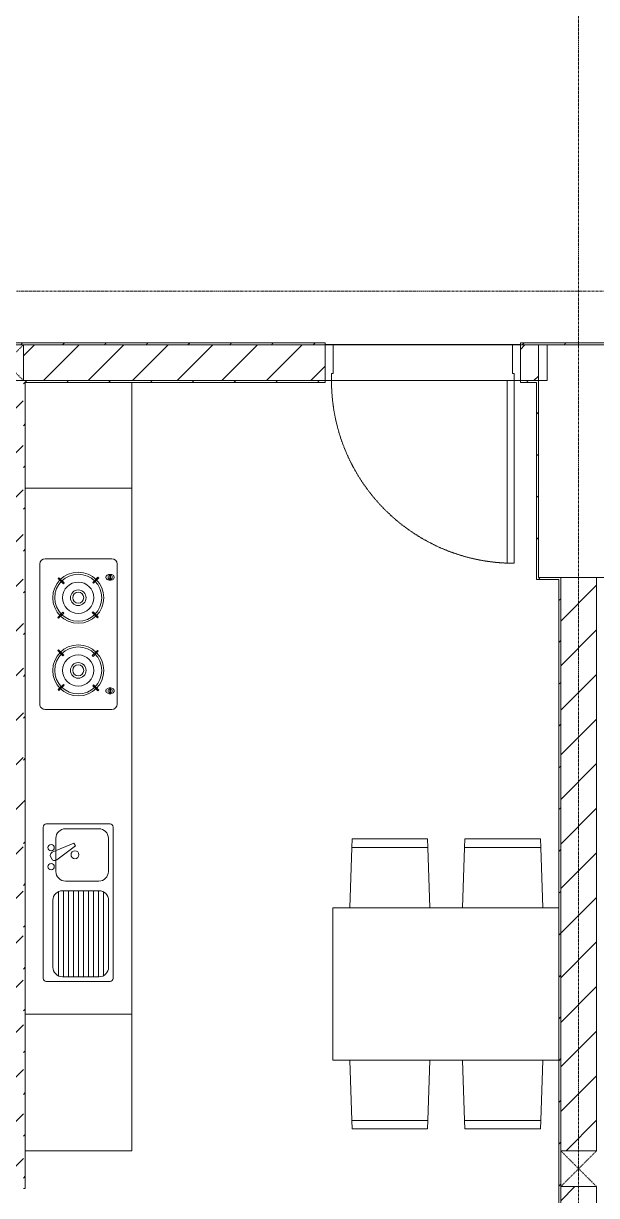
# Model space of a CAD drawing. Header units: millimetres. Extents: x 5357 to 201988, y -16345 to 109895.
# Drawn here: x 49653 to 52853, y 28787 to 35331 of the extents above; entities that cross this region are included whole.
import ezdxf

# ---------------------------------------------------------------- set-up
doc = ezdxf.new("R2010")
doc.units = ezdxf.units.MM
for name, pattern in [('Dash', [6, 3, -3]), ('Dash - Tight', [4.5, 3, -1.5]), ('Grid Line', [22.225, 12.7, -3.175, 3.175, -3.175])]:
    doc.linetypes.add(name, pattern=pattern)
for name, color, linetype, lineweight in [('0-1', 7, 'Continuous', 5), ('A-DETL-GENF-3', 92, 'Dash - Tight', 9), ('A-DOOR', 31, 'Continuous', 9), ('A-DOOR-FRAM', 31, 'Continuous', 9), ('A-FLOR', 192, 'Continuous', 9), ('A-FLOR-1', 10, 'Continuous', 9), ('A-FLOR-2', 53, 'Continuous', 9), ('A-WALL', 113, 'Continuous', 9), ('A-WALL-4', 113, 'Continuous', 18), ('A-WALL-PATT-1', 10, 'Continuous', 9), ('A-WALL-PATT-2', 53, 'Continuous', 9), ('A-WALL-PATT-3', 111, 'Continuous', 9), ('I-FURN', 30, 'Continuous', 9), ('I-FURN-1', 53, 'Continuous', 9), ('I-WALL-1', 9, 'Continuous', 18), ('I-WALL-3', 2, 'Continuous', 18), ('S-COLS', 52, 'Continuous', 9), ('S-COLS-2', 9, 'Continuous', 18), ('S-COLS-5', 52, 'Continuous', 18), ('S-COLS-6', 52, 'Dash', 9), ('S-COLS-HDLN', 52, 'Dash', 9), ('S-GRID-1', 1, 'Grid Line', 9)]:
    doc.layers.add(name, color=color, linetype=linetype, lineweight=lineweight)
pattern_1 = [(45, (0, 0), (-124.4508, 124.4508), [])]
pattern_2 = [(45, (0, 0), (-116.6726, 116.6726), [])]

# ---------------------------------------------------------------- blocks, each defined once
blk = doc.blocks.new('NCV_TKTC_KET CAU_rvt-1-TKCS_MB SÂN ĐƯỜNG NỘI BỘ')
at = {"layer": 'A-FLOR-1'}
for p, q in [((51337.6, 33537.4), (52427.6, 33537.4)), ((52427.6, 33537.4), (51337.6, 33537.4))]:
    blk.add_line(p, q, dxfattribs=at)
at = {"layer": 'S-COLS-2'}
for p, q in [((52977.6, 33536.9), (52527.6, 33536.9)), ((52527.6, 33536.9), (52527.6, 32236.9)), ((52527.6, 32236.9), (52977.6, 32236.9))]:
    blk.add_line(p, q, dxfattribs=at)
blk = doc.blocks.new('HE BEP A - HE BEP A-V30-TKCS_MB SÂN ĐƯỜNG NỘI BỘ')
at = {"layer": 'I-FURN'}
for p, q in [((3.5, 605.3), (3.5, 11)), ((765.9, 11), (765.9, 605.3)), ((765.9, 11), (765.9, 605.3)), ((3703.5, 605.3), (3703.5, 11)), ((3279.1, 524.2), (2497.5, 524.2)), ((948.4, 131.7), (948.4, 487.8)), ((965.9, 505.3), (1810.5, 505.3)), ((1644.6, 463.3), (1632.2, 456.1)), ((1828, 487.8), (1828, 131.7)), ((2467.5, 494.2), (2467.5, 122.2)), ((3309.1, 494.2), (3309.1, 122.2)), ((975, 397.7), (975, 193.3)), ((979.9, 419.9), (1450.3, 419.9)), ((1401.8, 451.1), (1028.4, 451.1)), ((1455.1, 193.3), (1455.1, 397.7)), ((1747.9, 434.2), (1562.5, 434.2)), ((1706.2, 324.4), (1627.3, 429.4)), ((1670.1, 454.1), (1721.6, 333.3)), ((2578, 421.2), (2573.6, 416.8)), ((2573.6, 416.8), (2602.8, 387.7)), ((2607.1, 392.1), (2578, 421.2)), ((2795.6, 424), (2766.5, 394.9)), ((2766.5, 394.9), (2770.8, 390.5)), ((2770.8, 390.5), (2800, 419.6)), ((2800, 419.6), (2795.6, 424)), ((2976.7, 419.6), (2981.1, 424)), ((3005.8, 390.5), (2976.7, 419.6)), ((2981.1, 424), (3010.2, 394.9)), ((3010.2, 394.9), (3005.8, 390.5)), ((3169.5, 392.1), (3198.6, 421.2)), ((3203, 416.8), (3173.9, 387.7)), ((3198.6, 421.2), (3203, 416.8)), ((975, 391.9), (1455.1, 391.9)), ((975, 363.9), (1455.1, 363.9)), ((975, 335.9), (1455.1, 335.9)), ((1509.1, 380.9), (1509.1, 194.2)), ((1721.6, 333.3), (1706.2, 324.4)), ((1801.3, 194.2), (1801.3, 380.9)), ((2602.8, 387.7), (2607.1, 392.1)), ((3173.9, 387.7), (3169.5, 392.1)), ((975, 307.9), (1455.1, 307.9)), ((975, 279.9), (1455.1, 279.9)), ((975, 251.9), (1455.1, 251.9)), ((975, 223.9), (1455.1, 223.9)), ((2570.9, 199.3), (2600, 228.4)), ((2575.3, 194.9), (2570.9, 199.3)), ((2604.4, 224), (2575.3, 194.9)), ((2600, 228.4), (2604.4, 224)), ((2763.7, 226.8), (2768.1, 231.2)), ((2792.8, 197.7), (2763.7, 226.8)), ((2768.1, 231.2), (2797.2, 202)), ((2797.2, 202), (2792.8, 197.7)), ((3008.5, 231.2), (2979.4, 202)), ((2979.4, 202), (2983.8, 197.7)), ((2983.8, 197.7), (3012.9, 226.8)), ((3012.9, 226.8), (3008.5, 231.2)), ((3176.6, 228.4), (3172.2, 224)), ((3172.2, 224), (3201.4, 194.9)), ((3205.8, 199.3), (3176.6, 228.4)), ((3201.4, 194.9), (3205.8, 199.3)), ((975, 195.9), (1455.1, 195.9)), ((981.5, 167.9), (1448.7, 167.9)), ((1028.4, 139.9), (1401.8, 139.9)), ((1562.5, 140.8), (1747.9, 140.8)), ((2555.1, 133.3), (2555.1, 129.3)), ((2587.6, 133.3), (2555.1, 133.3)), ((2587.6, 129.3), (2587.6, 133.3)), ((3189, 129.3), (3189, 133.3)), ((3189, 133.3), (3221.5, 133.3)), ((3221.5, 133.3), (3221.5, 129.3)), ((1810.5, 114.2), (965.9, 114.2)), ((3279.1, 92.2), (2497.5, 92.2)), ((2555.1, 129.3), (2587.6, 129.3)), ((3221.5, 129.3), (3189, 129.3)), ((3.5, 11), (765.9, 11)), ((4293.5, 11), (765.9, 11))]:
    blk.add_line(p, q, dxfattribs=at)
for centre, radius in [((1589.4, 460.9), 17.8), ((1696.1, 460.9), 17.8), ((2685.4, 309.4), 142.6), ((2685.4, 309.4), 131.3), ((2685.4, 309.4), 87.2), ((3091.2, 309.4), 142.6), ((3091.2, 309.4), 131.3), ((3091.2, 309.4), 87.2), ((1656.3, 327.5), 22.2), ((2685.4, 309.4), 43.6), ((2685.4, 309.4), 30.9), ((3091.2, 309.4), 43.6), ((3091.2, 309.4), 30.9)]:
    blk.add_circle(centre, radius, dxfattribs=at)
for centre, radius, start, end in [((2497.5, 494.2), 30, 90, 180), ((3279.1, 494.2), 30, 360, 90), ((965.9, 487.8), 17.5, 90, 180), ((1653.4, 447.9), 17.8, 20.53791, 119.9521), ((1810.5, 487.8), 17.5, 0, 90), ((1028.4, 397.7), 53.3, 90, 180), ((1401.8, 397.7), 53.3, 360, 90), ((1562.5, 380.9), 53.3, 90, 180), ((1641, 440.7), 17.8, 119.9521, 219.46175), ((1747.9, 380.9), 53.3, 360, 90), ((965.9, 131.7), 17.5, 180, 270), ((1028.4, 193.3), 53.3, 180, 270), ((1401.8, 193.3), 53.3, 270, 360), ((1562.5, 194.2), 53.3, 180, 270), ((1747.9, 194.2), 53.3, 270, 360), ((1810.5, 131.7), 17.5, 270, 360), ((2588.6, 131.7), 33.5, 163.94189, 180), ((2588.6, 131.7), 33.5, 180, 196.05811), ((2580.1, 134.1), 24.7, 145.20397, 163.94189), ((2571.3, 131.3), 11.6, 9.9102, 170.0898), ((2574.8, 137.9), 18.1, 120.79762, 145.20397), ((2571.4, 143.6), 11.5, 90, 120.79762), ((2571.4, 143.6), 11.5, 59.20238, 90), ((2568, 137.9), 18.1, 34.79603, 59.20238), ((2562.6, 134.1), 24.7, 16.05811, 34.79603), ((2554.1, 131.7), 33.5, 0, 16.05811), ((2554.1, 131.7), 33.5, 343.94189, 0), ((3222.5, 131.7), 33.5, 163.94189, 180), ((3222.5, 131.7), 33.5, 180, 196.05811), ((3214, 134.1), 24.7, 145.20397, 163.94189), ((3208.7, 137.9), 18.1, 120.79762, 145.20397), ((3205.3, 131.3), 11.6, 9.9102, 170.0898), ((3205.3, 143.6), 11.5, 90, 120.79762), ((3205.3, 143.6), 11.5, 59.20238, 90), ((3201.9, 137.9), 18.1, 34.79603, 59.20238), ((3196.5, 134.1), 24.7, 16.05811, 34.79603), ((3188, 131.7), 33.5, 0, 16.05811), ((3188, 131.7), 33.5, 343.94189, 0), ((2497.5, 122.2), 30, 180, 270), ((2580.1, 129.2), 24.7, 196.05811, 214.79603), ((2571.3, 131.3), 11.6, 189.71775, 350.28225), ((2574.8, 125.5), 18.1, 214.79603, 239.20238), ((2571.4, 119.8), 11.5, 239.20238, 270), ((2571.4, 119.8), 11.5, 270, 300.79762), ((2568, 125.5), 18.1, 300.79762, 325.20397), ((2562.6, 129.2), 24.7, 325.20397, 343.94189), ((3214, 129.2), 24.7, 196.05811, 214.79603), ((3208.7, 125.5), 18.1, 214.79603, 239.20238), ((3205.3, 131.3), 11.6, 189.71775, 350.28225), ((3205.3, 119.8), 11.5, 239.20238, 270), ((3205.3, 119.8), 11.5, 270, 300.79762), ((3201.9, 125.5), 18.1, 300.79762, 325.20397), ((3196.5, 129.2), 24.7, 325.20397, 343.94189), ((3279.1, 122.2), 30, 270, 360)]:
    blk.add_arc(centre, radius, start, end, dxfattribs=at)
at = {"layer": 'I-FURN-1'}
for p, q in [((3.5, 605.3), (3.5, 11)), ((3.5, 11), (4293.5, 11))]:
    blk.add_line(p, q, dxfattribs=at)
blk = doc.blocks.new('RES_BAN AN 1 - RES_BAN AN 1-V27-TKCS_MB SÂN ĐƯỜNG NỘI BỘ')
at = {"layer": 'I-FURN-1'}
for p, q in [((-425, 1275), (425, 1275)), ((-425, 11.8), (-425, 1275)), ((425, 1275), (425, 11.8)), ((-425, 1180), (-761.9, 1168.8)), ((-425, 732.5), (-425, 1180)), ((425, 1180), (761.9, 1168.8)), ((425, 732.5), (425, 1180)), ((-761.9, 1168.8), (-809.6, 1167.2)), ((-809.6, 1167.2), (-809.6, 745.3)), ((-761.9, 1168.8), (-761.9, 743.8)), ((-761.9, 743.8), (-761.9, 1168.8)), ((761.9, 1168.8), (761.9, 743.8)), ((761.9, 1168.8), (761.9, 743.8)), ((809.6, 1167.2), (761.9, 1168.8)), ((809.6, 745.3), (809.6, 1167.2)), ((-809.6, 745.3), (-761.9, 743.8)), ((-761.9, 743.8), (-425, 732.5)), ((761.9, 743.8), (425, 732.5)), ((761.9, 743.8), (809.6, 745.3)), ((-809.6, 536.9), (-761.9, 538.5)), ((-809.6, 115.1), (-809.6, 536.9)), ((-425, 549.7), (-761.9, 538.5)), ((-761.9, 538.5), (-761.9, 113.5)), ((-761.9, 538.5), (-761.9, 113.5)), ((-425, 102.3), (-425, 549.7)), ((425, 549.7), (761.9, 538.5)), ((425, 102.3), (425, 549.7)), ((761.9, 538.5), (761.9, 113.5)), ((761.9, 538.5), (809.6, 536.9)), ((761.9, 113.5), (761.9, 538.5)), ((809.6, 536.9), (809.6, 115.1)), ((-761.9, 113.5), (-809.6, 115.1)), ((-761.9, 113.5), (-425, 102.3)), ((761.9, 113.5), (425, 102.3)), ((809.6, 115.1), (761.9, 113.5))]:
    blk.add_line(p, q, dxfattribs=at)
blk = doc.blocks.new('NCV_TKTC_TANG 1_rvt-1-TKCS_MB SÂN ĐƯỜNG NỘI BỘ')
at = {"layer": 'A-WALL-PATT-1'}
h = blk.add_hatch(dxfattribs=at)
h.set_pattern_fill('FP_1', color=256, style=0, pattern_type=2)
h.set_pattern_definition(pattern_1)
h.paths.add_polyline_path([(49597.5, 28936.9), (49652.6, 28936.9), (49650.9, 31236.9), (49552.6, 31236.9), (49552.6, 28936.9)])
h.paths.add_polyline_path([(49557.3, 31336.9), (49652.6, 31336.9), (49650.9, 33336.9), (49552.6, 33336.9), (49552.6, 31336.9)])
at = {"layer": 'A-WALL-PATT-2'}
h = blk.add_hatch(dxfattribs=at)
h.set_pattern_fill('FP_2', color=256, style=0, pattern_type=2)
h.set_pattern_definition(pattern_2)
h.paths.add_polyline_path([(52517.6, 33326.9), (52527.6, 33326.9), (52527.6, 33336.9), (52427.6, 33336.9), (52427.6, 33326.9), (52436.3, 33326.9)])
h.paths.add_polyline_path([(49678.7, 33326.9), (51337.6, 33326.9), (51337.6, 33336.9), (49652.6, 33336.9), (49652.9, 33326.9), (49662.6, 33326.9)])
h = blk.add_hatch(dxfattribs=at)
h.set_pattern_fill('FP_2', color=256, style=0, pattern_type=2)
h.set_pattern_definition(pattern_2)
h.paths.add_polyline_path([(49662.6, 28826.9), (49662.6, 33326.9), (49652.6, 33326.9), (49652.6, 28826.9), (49661.7, 28826.9)])
h = blk.add_hatch(dxfattribs=at)
h.set_pattern_fill('FP_2', color=256, style=0, pattern_type=2)
h.set_pattern_definition(pattern_2)
h.paths.add_polyline_path([(52527.6, 32236.9), (52527.6, 33326.9), (52517.6, 33326.9), (52517.6, 32236.9)])
h = blk.add_hatch(dxfattribs=at)
h.set_pattern_fill('FP_2', color=256, style=0, pattern_type=2)
h.set_pattern_definition(pattern_2)
h.paths.add_polyline_path([(52519.1, 32226.9), (52642.6, 32226.9), (52642.6, 32236.9), (52517.6, 32236.9), (52517.6, 32226.9)])
h = blk.add_hatch(dxfattribs=at)
h.set_pattern_fill('FP_2', color=256, style=0, pattern_type=2)
h.set_pattern_definition(pattern_2)
h.paths.add_polyline_path([(52652.6, 25546.9), (52652.6, 32236.9), (52642.6, 32236.9), (52643.5, 25546.9)])
at = {"layer": 'A-FLOR-1'}
for p, q in [((51353.8, 33536.9), (51382.6, 33536.9)), ((51382.6, 33536.9), (52382.6, 33536.9)), ((52382.6, 33536.9), (52427.6, 33536.9)), ((51353.8, 33336.9), (51372.6, 33336.9)), ((51372.6, 33336.9), (51353.8, 33336.9)), ((51372.6, 33336.9), (52392.6, 33336.9)), ((52392.6, 33336.9), (51372.6, 33336.9)), ((52392.6, 33336.9), (52427.6, 33336.9)), ((52427.6, 33336.9), (52392.6, 33336.9))]:
    blk.add_line(p, q, dxfattribs=at)
at = {"layer": 'A-FLOR-2'}
for p, q in [((52382.6, 33536.9), (51382.6, 33536.9)), ((52392.6, 33336.9), (51372.6, 33336.9)), ((51372.6, 33336.9), (52392.6, 33336.9))]:
    blk.add_line(p, q, dxfattribs=at)
at = {"layer": 'I-WALL-1'}
for p, q in [((51337.6, 33336.9), (49652.6, 33336.9)), ((49662.6, 33326.9), (51337.6, 33326.9)), ((49662.6, 28826.9), (49662.6, 33326.9)), ((51337.6, 33326.9), (51337.6, 33336.9)), ((52527.6, 33336.9), (52427.6, 33336.9)), ((52427.6, 33336.9), (52427.6, 33326.9)), ((52427.6, 33326.9), (52517.6, 33326.9)), ((52517.6, 33326.9), (52517.6, 32236.9)), ((52527.6, 33326.9), (52527.6, 33336.9)), ((52527.6, 32236.9), (52527.6, 33326.9)), ((52517.6, 32236.9), (52517.6, 32226.9)), ((52517.6, 32226.9), (52642.6, 32226.9)), ((52642.6, 32236.9), (52527.6, 32236.9)), ((52652.6, 32236.9), (52642.6, 32236.9)), ((52642.6, 32226.9), (52642.6, 25546.9)), ((52652.6, 25546.9), (52652.6, 32236.9)), ((49652.6, 28826.9), (49662.6, 28826.9))]:
    blk.add_line(p, q, dxfattribs=at)
at = {"layer": 'I-FURN-1', "rotation": 90.00000000000026}
for name, p in [('HE BEP A - HE BEP A-V30-TKCS_MB SÂN ĐƯỜNG NỘI BỘ', (50267.9, 29033.4)), ('RES_BAN AN 1 - RES_BAN AN 1-V27-TKCS_MB SÂN ĐƯỜNG NỘI BỘ', (52654.3, 29968.2))]:
    blk.add_blockref(name, p, dxfattribs=at)
blk = doc.blocks.new('FD_05 - FD_05-1000x2200mm-835433-TKCS_MB SÂN ĐƯỜNG NỘI BỘ')
at = {"layer": 'A-DETL-GENF-3'}
for p, q in [((510, -100), (470, -100)), ((470, -100), (470, -1120)), ((510, -1120), (510, -100)), ((470, -1120), (510, -1120))]:
    blk.add_line(p, q, dxfattribs=at)
blk.add_arc((510, -100), 1020, 180, 267.75253, dxfattribs=at)
at = {"layer": 'A-DOOR-FRAM'}
for p, q in [((-545, 100), (-500, 100)), ((-545, -100), (-545, 100)), ((-500, 100), (-500, -60)), ((500, 100), (545, 100)), ((500, -60), (500, 100)), ((545, 100), (545, -100)), ((-500, -60), (-510, -60)), ((-510, -60), (-510, -100)), ((510, -60), (500, -60)), ((510, -100), (510, -60)), ((-510, -100), (-545, -100)), ((545, -100), (510, -100))]:
    blk.add_line(p, q, dxfattribs=at)
blk = doc.blocks.new('G1_SOF - BO TRU - 200x200-3050151-TKCS_MB SÂN ĐƯỜNG NỘI BỘ')
at = {"layer": 'S-COLS-HDLN'}
for p, q in [((-100, 100), (100, -100)), ((100, 100), (-100, -100))]:
    blk.add_line(p, q, dxfattribs=at)

msp = doc.modelspace()

# ---------------------------------------------------------------- hatches: boundary and pattern name
at = {"layer": 'A-WALL-PATT-3'}
h = msp.add_hatch(dxfattribs=at)
h.set_pattern_fill('FP_2', color=256, style=0, pattern_type=2)
h.set_pattern_definition(pattern_2)
h.paths.add_polyline_path([(49652.9, 33536.9), (51337.6, 33537.4), (51337.6, 33546.9), (44452.6, 33546.9), (44452.7, 33536.9), (49651.2, 33536.9)])
h.paths.add_polyline_path([(56441.3, 33536.9), (56442.6, 33537.4), (56440.2, 33546.9), (52427.6, 33546.9), (52427.6, 33536.9), (56195.5, 33536.9)])
h = msp.add_hatch(dxfattribs=at)
h.set_pattern_fill('FP_1', color=256, style=0, pattern_type=2)
h.set_pattern_definition(pattern_1)
h.paths.add_polyline_path([(50872.9, 33336.9), (51337.6, 33336.9), (51337.6, 33536.9), (49652.9, 33534.5), (49652.9, 33336.9), (50256.9, 33336.9)])
h.paths.add_polyline_path([(52527.6, 33336.9), (52527.6, 33536.9), (52427.6, 33535.5), (52427.6, 33336.9)])
h.paths.add_polyline_path([(47662.2, 33336.9), (49452.9, 33336.9), (49452.9, 33536.9), (44852.6, 33536.9), (44852.6, 33336.9), (47653.6, 33336.9)])
h = msp.add_hatch(dxfattribs=at)
h.set_pattern_fill('FP_1', color=256, style=0, pattern_type=2)
h.set_pattern_definition(pattern_1)
h.paths.add_polyline_path([(52852.6, 25536.9), (52852.6, 28836.9), (52652.6, 28836.9), (52652.6, 25536.9)])
h.paths.add_polyline_path([(52852.6, 29036.9), (52852.6, 32237), (52652.6, 32236.9), (52652.6, 29036.9), (52716.3, 29036.9)])

# ---------------------------------------------------------------- linework, layer by layer
at = {"layer": 'A-FLOR'}
msp.add_line((52427.6, 33536.9), (51353.8, 33536.9), dxfattribs=at)
at = {"layer": 'A-WALL'}
for p, q in [((51337.6, 33536.9), (49652.9, 33536.9)), ((49652.9, 33536.9), (49652.9, 33336.9)), ((49652.9, 33536.9), (51337.6, 33536.9)), ((51382.6, 33536.9), (52382.6, 33536.9)), ((52577.6, 33536.9), (52427.6, 33536.9)), ((52427.6, 33536.9), (52577.6, 33536.9)), ((52392.6, 33336.9), (51372.6, 33336.9)), ((52652.6, 29036.9), (52852.6, 29036.9)), ((52852.6, 28836.9), (52652.6, 28836.9))]:
    msp.add_line(p, q, dxfattribs=at)
at = {"layer": 'A-WALL-4'}
for p, q in [((52577.6, 33336.9), (52577.6, 33536.9)), ((49652.9, 33336.9), (51337.6, 33336.9)), ((52427.6, 33336.9), (52577.6, 33336.9)), ((52852.6, 32237), (52652.6, 32237)), ((52652.6, 32237), (52652.6, 29036.9)), ((52852.6, 29036.9), (52852.6, 32237)), ((52652.6, 28836.9), (52652.6, 25536.9)), ((52852.6, 25536.9), (52852.6, 28836.9))]:
    msp.add_line(p, q, dxfattribs=at)
at = {"layer": 'I-WALL-3'}
for p, q in [((51337.6, 33546.9), (44452.6, 33546.9)), ((49452.9, 33536.9), (49652.9, 33536.9)), ((51337.6, 33536.9), (51337.6, 33546.9)), ((56442.6, 33546.9), (52427.6, 33546.9)), ((52427.6, 33546.9), (52427.6, 33536.9)), ((52577.6, 33536.9), (52927.6, 33536.9))]:
    msp.add_line(p, q, dxfattribs=at)
at = {"layer": 'S-COLS'}
for p, q in [((49652.9, 33336.9), (49652.9, 33536.9)), ((52852.6, 29036.9), (52652.6, 29036.9)), ((52652.6, 28836.9), (52852.6, 28836.9))]:
    msp.add_line(p, q, dxfattribs=at)
at = {"layer": 'S-COLS-5'}
for p, q in [((49652.9, 33536.9), (49452.9, 33536.9)), ((49452.9, 33336.9), (49652.9, 33336.9)), ((52652.6, 29036.9), (52652.6, 28836.9))]:
    msp.add_line(p, q, dxfattribs=at)
at = {"layer": 'S-GRID-1'}
for p, q in [((52752.6, 20960.6), (52752.6, 80482.7)), ((128757.8, 33836.9), (32145.8, 33836.9)), ((131551.8, 33536.9), (29351.8, 33536.9))]:
    msp.add_line(p, q, dxfattribs=at)

# ---------------------------------------------------------------- block references
at = {"layer": '0-1'}
for name in ['NCV_TKTC_KET CAU_rvt-1-TKCS_MB SÂN ĐƯỜNG NỘI BỘ', 'NCV_TKTC_TANG 1_rvt-1-TKCS_MB SÂN ĐƯỜNG NỘI BỘ']:
    msp.add_blockref(name, (0, 0), dxfattribs=at)
at = {"layer": 'A-DOOR'}
msp.add_blockref('FD_05 - FD_05-1000x2200mm-835433-TKCS_MB SÂN ĐƯỜNG NỘI BỘ', (51882.6, 33436.9), dxfattribs=at)
at = {"layer": 'S-COLS-6'}
for p in [(49552.9, 33436.9), (52752.6, 28936.9)]:
    msp.add_blockref('G1_SOF - BO TRU - 200x200-3050151-TKCS_MB SÂN ĐƯỜNG NỘI BỘ', p, dxfattribs=at)

doc.saveas('drawing.dxf')
